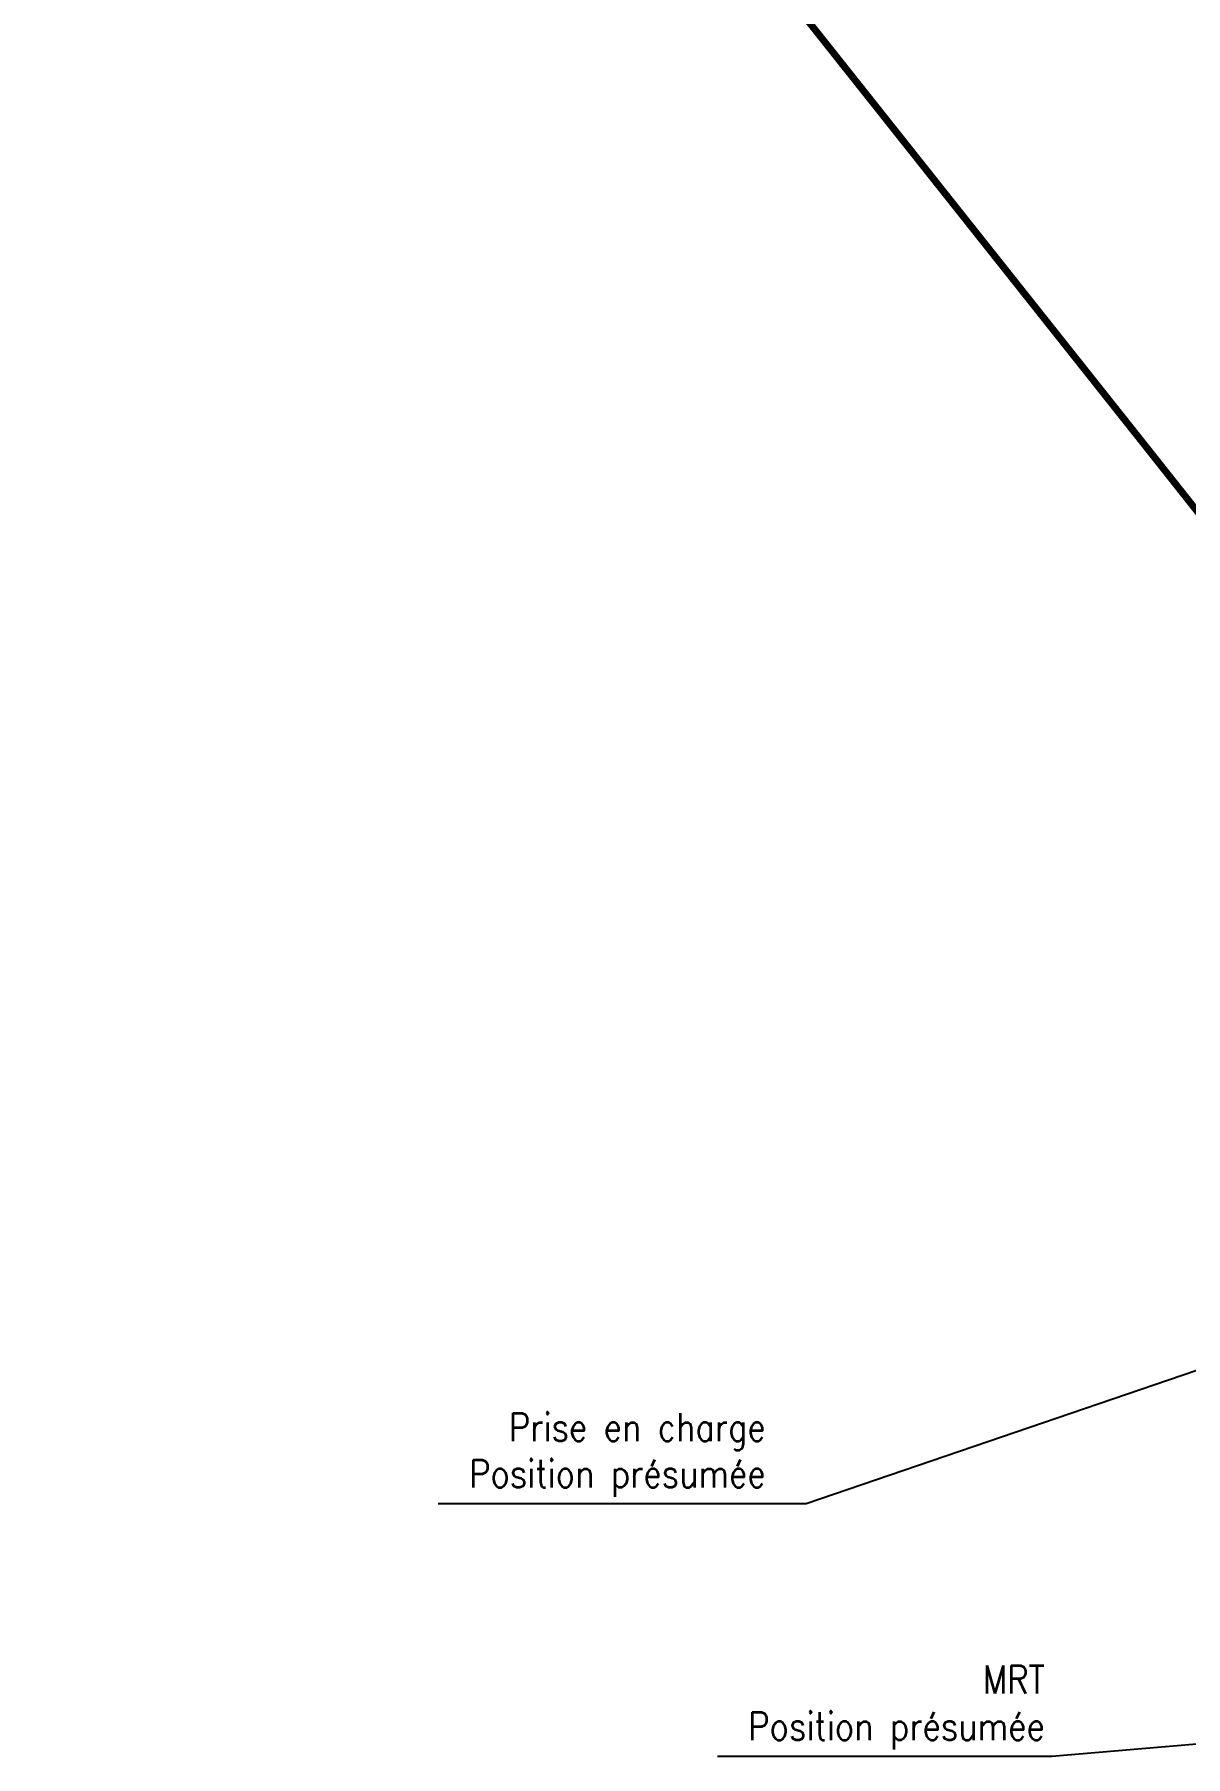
# Model space of a CAD drawing. Header units: millimetres. Extents: x 183997 to 185000, y 127999 to 129007.
# Drawn here: x 184388.7 to 184429.9, y 128607.2 to 128668.8 of the extents above; entities that cross this region are included whole.
import ezdxf

# ---------------------------------------------------------------- set-up
doc = ezdxf.new("R2010")
doc.units = ezdxf.units.MM
doc.linetypes.add('L_25_AP', pattern=[2000, 1000, 1000])
doc.layers.add('L_150', color=1, linetype='CONTINUOUS')
doc.layers.add('L_340', color=7, linetype='CONTINUOUS')
doc.styles.get("Standard").update_dxf_attribs({"font": 'romans.shx', "width": 0.85})
doc.dimstyles.get("Standard").update_dxf_attribs({"dimtxt": 1.5, "dimasz": 1.2, "dimexe": 0.625, "dimexo": 0.625, "dimgap": 0.25, "dimtad": 1, "dimdec": 1, "dimzin": 0, "dimdsep": 46, "dimtxsty": 'Standard', "dimcen": -0.5, "dimadec": 0, "dimazin": 0, "dimtfac": 1, "dimtdec": 1, "dimtmove": 0, "dimatfit": 3, "dimfxl": 0, "dimtolj": 1, "dimtzin": 0, "dimarcsym": 0})

msp = doc.modelspace()

# ---------------------------------------------------------------- linework, layer by layer
at = {"layer": 'L_150', "linetype": 'L_25_AP', "ltscale": 0.5, "const_width": 0.25, "flags": 128}
msp.add_lwpolyline([(184358.068, 128743.733), (184357.493, 128742.942), (184360.05, 128739.554), (184384.571, 128709.174), (184390.008, 128702.483), (184428.652, 128653.785), (184433.383, 128647.808), (184442.692, 128636.046), (184442.692, 128636.046), (184455.377, 128631.647)], dxfattribs=at)

# ---------------------------------------------------------------- texts
at = {"layer": 'L_150', "linetype": 'Continuous', "insert": (184414.875, 128617.993), "char_height": 1, "attachment_point": 6}
msp.add_mtext('Prise en charge\\PPosition présumée', dxfattribs=at)
at = {"layer": 'L_340', "linetype": 'Continuous', "insert": (184424.848, 128608.967), "char_height": 1, "attachment_point": 6}
msp.add_mtext('MRT\\PPosition présumée', dxfattribs=at)

# ---------------------------------------------------------------- leaders
at = {"layer": 'L_150', "linetype": 'Continuous', "annotation_type": 0, "has_hookline": 1, "hookline_direction": 1, "text_width": 11.698}
msp.add_leader([(184454.302, 128629.221), (184416.325, 128616.243), (184415.125, 128616.243)], dimstyle='Standard', dxfattribs=at)
at = {"layer": 'L_340', "linetype": 'Continuous', "annotation_type": 0, "has_hookline": 1, "hookline_direction": 1, "text_width": 11.698}
msp.add_leader([(184451.816, 128609.486), (184425.098, 128607.217)], dimstyle='Standard', dxfattribs=at)

doc.saveas('drawing.dxf')
